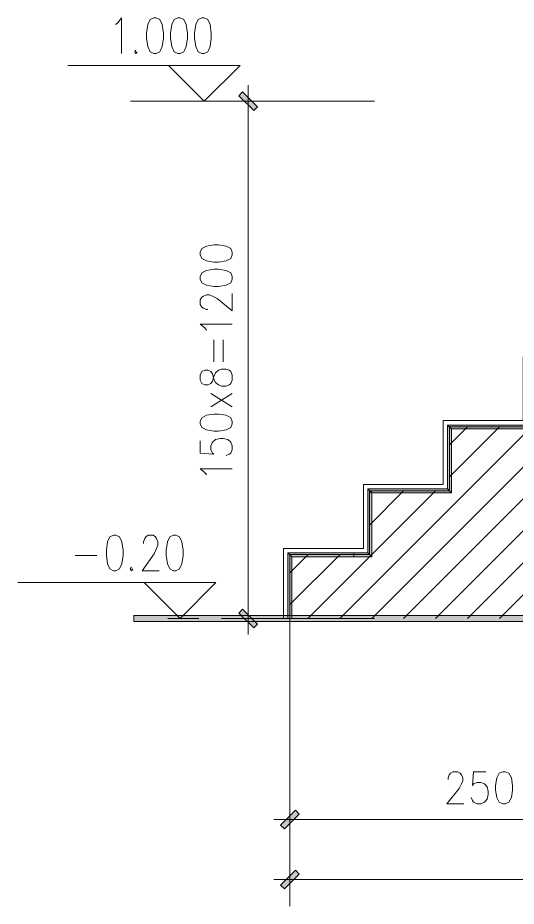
# Model space of a CAD drawing. Header units: millimetres. Extents: x 0 to 586, y 0 to 414.
# Drawn here: x 388.2 to 434.4, y 149.2 to 231.5 of the extents above; entities that cross this region are included whole.
import ezdxf

# ---------------------------------------------------------------- set-up
doc = ezdxf.new("R2010")
doc.units = ezdxf.units.MM

msp = doc.modelspace()

# ---------------------------------------------------------------- hatches: boundary and pattern name
h = msp.add_hatch(color=0)
h.dxf.hatch_style = 2
h.paths.add_polyline_path([(410.386389, 223.209556), (410.037139, 222.860306), (408.657778, 224.239667), (409.0035, 224.588917)])
h = msp.add_hatch(color=0)
h.dxf.hatch_style = 2
h.paths.add_polyline_path([(435.384222, 193.7385), (435.754639, 193.371611), (428.360417, 193.371611), (427.99, 193.7385)])
h = msp.add_hatch(color=0)
h.dxf.hatch_style = 2
h.paths.add_polyline_path([(427.99, 193.7385), (428.360417, 193.371611), (428.360417, 187.455528), (427.99, 187.825944)])
h = msp.add_hatch(color=0)
h.dxf.hatch_style = 2
h.paths.add_polyline_path([(427.99, 187.825944), (428.360417, 187.455528), (420.966194, 187.455528), (420.595778, 187.825944)])
h = msp.add_hatch(color=0)
h.dxf.hatch_style = 2
h.paths.add_polyline_path([(420.595778, 187.825944), (420.966194, 187.455528), (420.966194, 181.539444), (420.595778, 181.909861)])
h = msp.add_hatch(color=0)
h.dxf.hatch_style = 2
h.paths.add_polyline_path([(419.301083, 181.909861), (419.301083, 181.539444), (413.571972, 181.539444), (413.201556, 181.909861)])
h = msp.add_hatch(color=0)
h.dxf.hatch_style = 2
h.paths.add_polyline_path([(413.201556, 181.909861), (413.571972, 181.539444), (413.571972, 175.806806), (413.201556, 175.806806)])
h = msp.add_hatch(color=0)
h.dxf.hatch_style = 2
h.paths.add_polyline_path([(420.595778, 181.909861), (420.966194, 181.539444), (419.301083, 181.539444), (419.301083, 181.909861)])
h = msp.add_hatch(color=0)
h.dxf.hatch_style = 2
h.paths.add_polyline_path([(408.657778, 176.325389), (409.0035, 176.671111), (410.386389, 175.29175), (410.037139, 174.9425)])
h = msp.add_hatch(color=0)
h.dxf.hatch_style = 2
h.paths.add_polyline_path([(398.928167, 175.531639), (398.928167, 176.0855), (484.624944, 176.0855), (484.624944, 175.531639)])
h = msp.add_hatch(color=0)
h.dxf.hatch_style = 2
h.paths.add_polyline_path([(413.903583, 158.047972), (414.249306, 157.698722), (412.869944, 156.319361), (412.520694, 156.668611)])
h = msp.add_hatch(color=0)
h.dxf.hatch_style = 2
h.paths.add_polyline_path([(413.903583, 152.491722), (414.249306, 152.146), (412.869944, 150.763111), (412.520694, 151.112361)])

# ---------------------------------------------------------------- linework, layer by layer
at = {"color": 0, "lineweight": 0}
for points in [[(397.231306, 230.833083), (397.453556, 230.988306), (397.785167, 231.461028), (397.785167, 228.159028)], [(399.115139, 228.473), (399.005778, 228.317778), (399.115139, 228.159028), (399.228028, 228.317778)], [(408.777722, 227.051306), (392.803944, 227.051306)], [(405.451028, 223.724611), (402.124333, 227.051306)], [(405.451028, 223.724611), (408.777722, 227.051306)], [(409.522083, 222.246472), (409.522083, 225.20275)], [(407.627667, 223.724611), (398.603611, 223.724611)], [(421.206083, 223.724611), (407.056167, 223.724611)], [(409.522083, 175.817389), (409.522083, 223.714028)], [(412.795861, 175.806806), (412.795861, 182.315556), (419.301083, 182.315556), (420.190083, 182.315556), (420.190083, 188.231639), (427.584306, 188.231639), (427.584306, 194.147722), (434.978528, 194.147722), (434.978528, 200.060278), (442.37275, 200.060278), (442.37275, 205.976361), (449.766972, 205.976361), (449.766972, 211.892444), (457.161194, 211.892444), (457.161194, 217.808528), (464.555417, 217.808528), (464.555417, 223.724611), (472.203639, 223.724611)], [(423.922472, 175.806806), (468.654694, 220.539028)], [(426.87875, 175.806806), (468.654694, 217.58275)], [(429.838556, 175.806806), (468.654694, 214.622944)], [(432.794833, 175.806806), (468.654694, 211.666667)], [(420.966194, 175.806806), (456.459167, 211.299778)], [(405.789694, 204.441778), (405.648583, 204.441778), (405.366361, 204.554667), (405.22525, 204.667556), (405.084139, 204.893333), (405.084139, 205.344889), (405.22525, 205.570667), (405.366361, 205.680028), (405.648583, 205.792917), (405.927278, 205.792917), (406.2095, 205.680028), (406.632833, 205.457778), (408.040417, 204.328889), (408.040417, 205.905806)], [(405.648583, 202.526194), (405.507472, 202.751972), (405.084139, 203.090639), (408.040417, 203.090639)], [(406.350611, 199.598139), (406.350611, 201.626611)], [(407.197278, 199.598139), (407.197278, 201.626611)], [(418.006389, 175.806806), (441.667194, 199.471139)], [(408.040417, 195.428306), (406.068389, 196.666556)], [(408.040417, 196.666556), (406.068389, 195.428306)], [(428.166389, 187.646028), (428.166389, 193.562111)], [(428.166389, 193.562111), (435.560611, 193.562111)], [(428.173444, 191.889944), (429.838556, 193.555056)], [(428.173444, 188.933667), (432.794833, 193.555056)], [(405.084139, 192.274472), (405.084139, 191.145583), (406.350611, 191.032694), (406.2095, 191.145583), (406.068389, 191.48425), (406.068389, 191.822917), (406.2095, 192.161583), (406.491722, 192.387361), (406.915056, 192.50025), (407.197278, 192.50025), (407.620611, 192.387361), (407.899306, 192.161583), (408.040417, 191.822917), (408.040417, 191.48425), (407.899306, 191.145583), (407.758194, 191.032694), (407.4795, 190.919806)], [(405.648583, 189.117111), (405.507472, 189.342889), (405.084139, 189.681556), (408.040417, 189.681556)], [(415.050111, 175.806806), (426.87875, 187.638972)], [(420.772167, 181.729944), (420.772167, 187.646028)], [(420.772167, 187.646028), (428.166389, 187.646028)], [(420.779222, 187.455528), (420.966194, 187.638972)], [(420.779222, 184.495722), (423.922472, 187.638972)], [(399.820694, 182.760056), (399.820694, 182.915278), (399.933583, 183.22925), (400.042944, 183.388), (400.265194, 183.543222), (400.709694, 183.543222), (400.931944, 183.388), (401.041306, 183.22925), (401.150667, 182.915278), (401.150667, 182.601306), (401.041306, 182.287333), (400.819056, 181.814611), (399.711333, 180.24475), (401.263556, 180.24475)], [(393.498917, 181.659389), (395.495639, 181.659389)], [(413.377944, 175.806806), (413.377944, 181.729944)], [(413.377944, 181.729944), (419.301083, 181.729944)], [(413.385, 180.061306), (415.050111, 181.722889)], [(413.385, 177.1015), (418.006389, 181.722889)], [(419.301083, 181.729944), (420.772167, 181.729944)], [(398.712972, 180.558722), (398.600083, 180.4035), (398.712972, 180.24475), (398.822333, 180.4035)], [(406.534056, 179.137028), (388.1755, 179.137028)], [(403.203833, 175.806806), (399.877139, 179.137028)], [(403.203833, 175.806806), (406.534056, 179.137028)], [(409.522083, 177.288472), (409.522083, 174.328667)], [(413.385, 177.00625), (413.385, 149.165028)], [(402.074944, 175.806806), (404.943028, 175.806806)], [(421.206083, 175.806806), (407.056167, 175.806806)], [(413.385, 169.294528), (413.385, 154.71775)], [(428.039389, 160.916056), (428.039389, 161.057167), (428.152278, 161.339389), (428.265167, 161.4805), (428.490944, 161.618083), (428.9425, 161.618083), (429.168278, 161.4805), (429.281167, 161.339389), (429.394056, 161.057167), (429.394056, 160.774944), (429.281167, 160.492722), (429.055389, 160.069389), (427.930028, 158.661806), (429.506944, 158.661806)], [(431.535417, 161.618083), (430.406528, 161.618083), (430.293639, 160.351611), (430.406528, 160.492722), (430.745194, 160.633833), (431.083861, 160.633833), (431.422528, 160.492722), (431.648306, 160.2105), (431.757667, 159.787167), (431.757667, 159.508472), (431.648306, 159.085139), (431.422528, 158.802917), (431.083861, 158.661806), (430.745194, 158.661806), (430.406528, 158.802917), (430.293639, 158.944028), (430.18075, 159.22625)], [(414.866667, 157.183667), (411.906861, 157.183667)], [(413.395583, 157.183667), (464.544833, 157.183667)], [(414.866667, 151.627417), (411.906861, 151.627417)], [(413.395583, 151.627417), (472.193056, 151.627417)]]:
    msp.add_lwpolyline(points, dxfattribs=at)
for points in [[(400.78025, 231.461028), (400.448639, 231.302278), (400.226389, 230.833083), (400.1135, 230.046389), (400.1135, 229.573667), (400.226389, 228.7905), (400.448639, 228.317778), (400.78025, 228.159028), (401.0025, 228.159028), (401.334111, 228.317778), (401.556361, 228.7905), (401.665722, 229.573667), (401.665722, 230.046389), (401.556361, 230.833083), (401.334111, 231.302278), (401.0025, 231.461028)], [(402.999222, 231.461028), (402.664083, 231.302278), (402.445361, 230.833083), (402.332472, 230.046389), (402.332472, 229.573667), (402.445361, 228.7905), (402.664083, 228.317778), (402.999222, 228.159028), (403.221472, 228.159028), (403.553083, 228.317778), (403.775333, 228.7905), (403.884694, 229.573667), (403.884694, 230.046389), (403.775333, 230.833083), (403.553083, 231.302278), (403.221472, 231.461028)], [(405.218194, 231.461028), (404.883056, 231.302278), (404.660806, 230.833083), (404.551444, 230.046389), (404.551444, 229.573667), (404.660806, 228.7905), (404.883056, 228.317778), (405.218194, 228.159028), (405.436917, 228.159028), (405.772056, 228.317778), (405.994306, 228.7905), (406.103667, 229.573667), (406.103667, 230.046389), (405.994306, 230.833083), (405.772056, 231.302278), (405.436917, 231.461028)], [(410.386389, 223.209556), (410.037139, 222.860306), (408.657778, 224.239667), (409.0035, 224.588917)], [(405.084139, 209.511194), (405.22525, 209.176056), (405.648583, 208.950278), (406.350611, 208.837389), (406.773944, 208.837389), (407.4795, 208.950278), (407.899306, 209.176056), (408.040417, 209.511194), (408.040417, 209.736972), (407.899306, 210.075639), (407.4795, 210.301417), (406.773944, 210.414306), (406.350611, 210.414306), (405.648583, 210.301417), (405.22525, 210.075639), (405.084139, 209.736972)], [(405.084139, 207.260472), (405.22525, 206.921806), (405.648583, 206.696028), (406.350611, 206.583139), (406.773944, 206.583139), (407.4795, 206.696028), (407.899306, 206.921806), (408.040417, 207.260472), (408.040417, 207.482722), (407.899306, 207.821389), (407.4795, 208.047167), (406.773944, 208.160056), (406.350611, 208.160056), (405.648583, 208.047167), (405.22525, 207.821389), (405.084139, 207.482722)], [(405.084139, 197.908333), (405.22525, 197.569667), (405.507472, 197.456778), (405.789694, 197.456778), (406.068389, 197.569667), (406.2095, 197.795444), (406.350611, 198.243472), (406.491722, 198.582139), (406.773944, 198.807917), (407.056167, 198.920806), (407.4795, 198.920806), (407.758194, 198.807917), (407.899306, 198.695028), (408.040417, 198.356361), (408.040417, 197.908333), (407.899306, 197.569667), (407.758194, 197.456778), (407.4795, 197.343889), (407.056167, 197.343889), (406.773944, 197.456778), (406.491722, 197.682556), (406.350611, 198.021222), (406.2095, 198.46925), (406.068389, 198.695028), (405.789694, 198.807917), (405.507472, 198.807917), (405.22525, 198.695028), (405.084139, 198.356361)], [(405.084139, 193.851389), (405.22525, 193.512722), (405.648583, 193.286944), (406.350611, 193.174056), (406.773944, 193.174056), (407.4795, 193.286944), (407.899306, 193.512722), (408.040417, 193.851389), (408.040417, 194.077167), (407.899306, 194.412306), (407.4795, 194.638083), (406.773944, 194.750972), (406.350611, 194.750972), (405.648583, 194.638083), (405.22525, 194.412306), (405.084139, 194.077167)], [(435.384222, 193.7385), (435.754639, 193.371611), (428.360417, 193.371611), (427.99, 193.7385)], [(427.99, 193.7385), (428.360417, 193.371611), (428.360417, 187.455528), (427.99, 187.825944)], [(427.99, 187.825944), (428.360417, 187.455528), (420.966194, 187.455528), (420.595778, 187.825944)], [(420.595778, 187.825944), (420.966194, 187.455528), (420.966194, 181.539444), (420.595778, 181.909861)], [(397.047861, 183.543222), (396.71625, 183.388), (396.494, 182.915278), (396.381111, 182.132111), (396.381111, 181.659389), (396.494, 180.872694), (396.71625, 180.4035), (397.047861, 180.24475), (397.270111, 180.24475), (397.601722, 180.4035), (397.823972, 180.872694), (397.936861, 181.659389), (397.936861, 182.132111), (397.823972, 182.915278), (397.601722, 183.388), (397.270111, 183.543222)], [(402.593528, 183.543222), (402.261917, 183.388), (402.039667, 182.915278), (401.926778, 182.132111), (401.926778, 181.659389), (402.039667, 180.872694), (402.261917, 180.4035), (402.593528, 180.24475), (402.815778, 180.24475), (403.147389, 180.4035), (403.369639, 180.872694), (403.482528, 181.659389), (403.482528, 182.132111), (403.369639, 182.915278), (403.147389, 183.388), (402.815778, 183.543222)], [(419.301083, 181.909861), (419.301083, 181.539444), (413.571972, 181.539444), (413.201556, 181.909861)], [(413.201556, 181.909861), (413.571972, 181.539444), (413.571972, 175.806806), (413.201556, 175.806806)], [(420.595778, 181.909861), (420.966194, 181.539444), (419.301083, 181.539444), (419.301083, 181.909861)], [(408.657778, 176.325389), (409.0035, 176.671111), (410.386389, 175.29175), (410.037139, 174.9425)], [(398.928167, 175.531639), (398.928167, 176.0855), (484.624944, 176.0855), (484.624944, 175.531639)], [(433.112333, 161.618083), (432.773667, 161.4805), (432.547889, 161.057167), (432.435, 160.351611), (432.435, 159.928278), (432.547889, 159.22625), (432.773667, 158.802917), (433.112333, 158.661806), (433.338111, 158.661806), (433.67325, 158.802917), (433.899028, 159.22625), (434.011917, 159.928278), (434.011917, 160.351611), (433.899028, 161.057167), (433.67325, 161.4805), (433.338111, 161.618083)], [(413.903583, 158.047972), (414.249306, 157.698722), (412.869944, 156.319361), (412.520694, 156.668611)], [(413.903583, 152.491722), (414.249306, 152.146), (412.869944, 150.763111), (412.520694, 151.112361)]]:
    msp.add_lwpolyline(points, close=True, dxfattribs=at)

doc.saveas('drawing.dxf')
